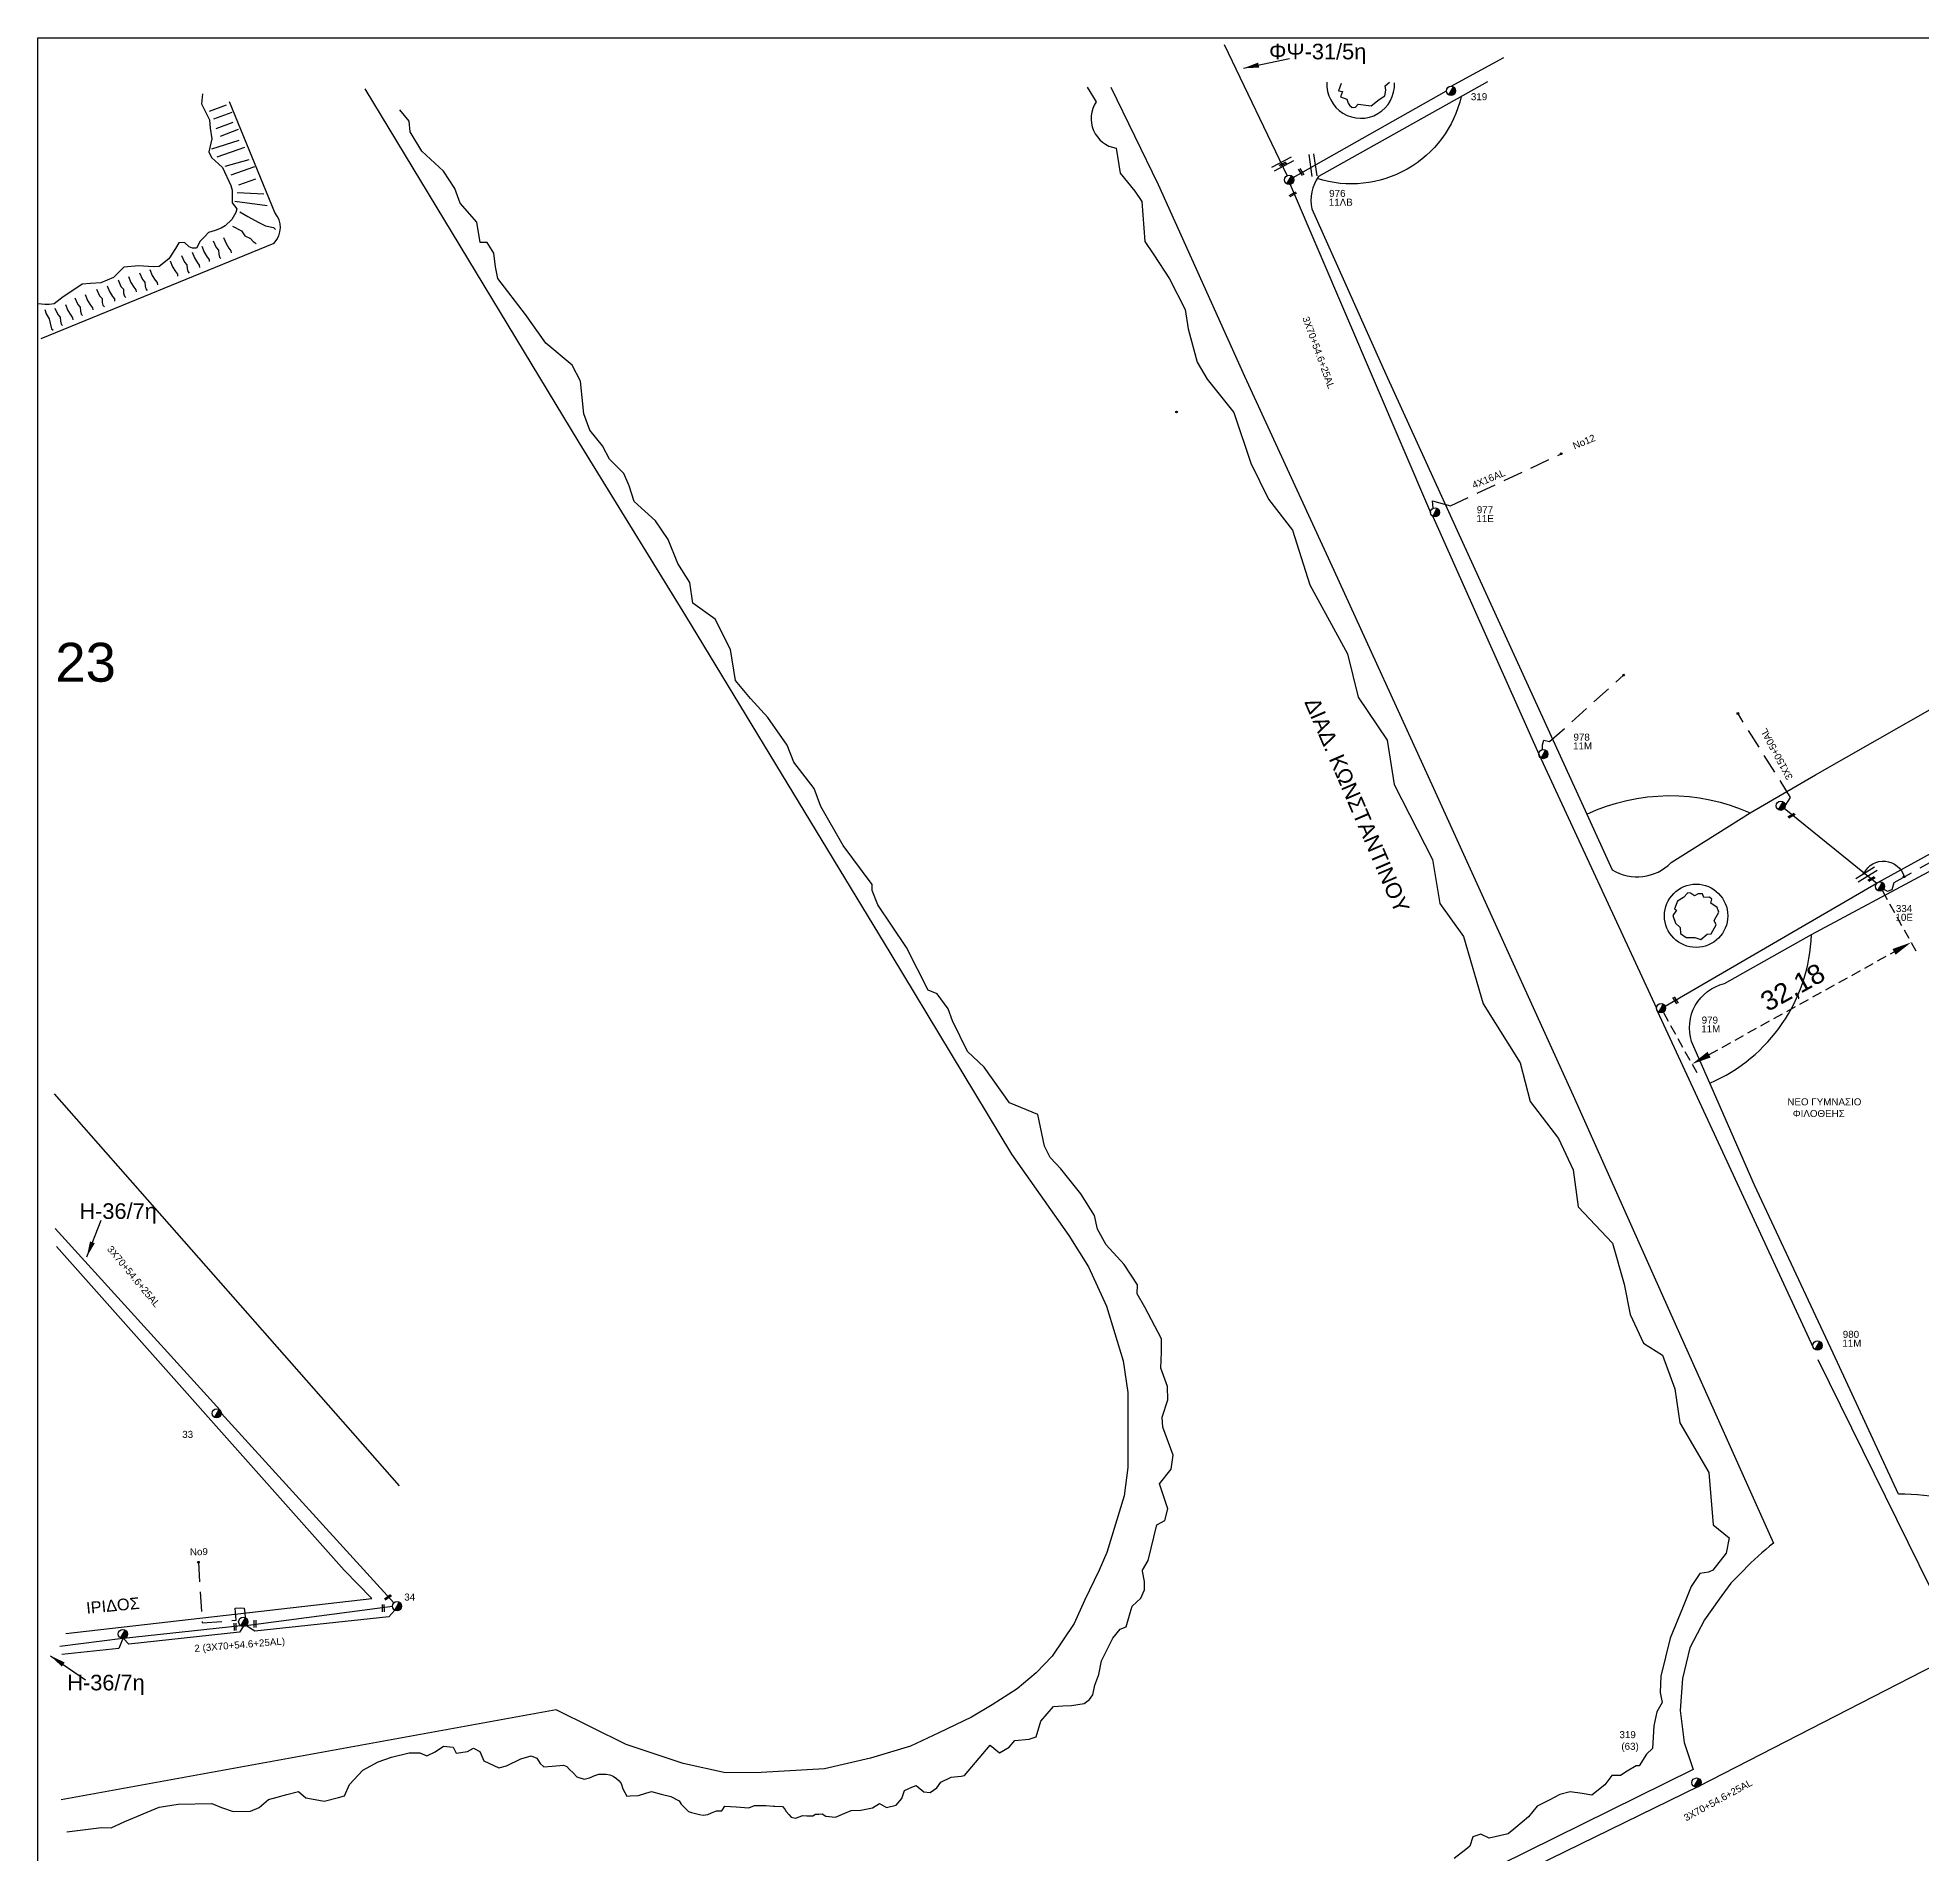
# Model space of a CAD drawing. Header units: millimetres. Extents: x 951 to 2109, y 727 to 2273.
# Drawn here: x 951.1 to 1193.2, y 1001.9 to 1235.2 of the extents above; entities that cross this region are included whole.
import ezdxf

# ---------------------------------------------------------------- set-up
doc = ezdxf.new("R2010")
doc.units = ezdxf.units.MM
doc.linetypes.add('DASHED', pattern=[19.05, 12.7, -6.35])
for name, color, linetype in [('Άγνωστα', 7, 'Continuous'), ('Γέφυρες Εναέριου Δικτύου', 7, 'Continuous'), ('Επιγραφές - Σχήματα', 7, 'Continuous'), ('Καλώδια ΧΤ   3x150+50AL', 7, 'DASHED'), ('Καλώδια ΧΤ   3x150AL+50XLPE', 7, 'DASHED'), ('Μηχανική τομή', 7, 'Continuous'), ('Στύλος ΦΜ', 7, 'Continuous'), ('Στύλος ΦΜ @ 1', 7, 'Continuous'), ('Συνδέσεις', 7, 'Continuous'), ('Συνεστραμμένα ΧΤ   3x70+54.6+25 AL', 7, 'SYN_LINE'), ('Τομή', 7, 'Continuous'), ('Υπόβαθρο ΔΕΗ', 7, 'Continuous'), ('Υπόγεια καλώδια Παροχών ΧΤ   4x16AL', 7, 'DASHED')]:
    doc.layers.add(name, color=color, linetype=linetype)
doc.styles.get("Standard").update_dxf_attribs({"font": 'arial.ttf'})
doc.linetypes.add('SYN_LINE', pattern='A,0.5,-0.0001,["/\\/\\/\\/",Standard,S=0.1,R=0,X=0,Y=-0.05],-0.25', length=0.7501)
doc.dimstyles.new('ISO-25', dxfattribs={"dimtxt": 2.5, "dimasz": 2.5, "dimexe": 1.25, "dimexo": 0.625, "dimtad": 1, "dimtxsty": 'Standard', "dimcen": 2.5, "dimadec": 0, "dimazin": 0, "dimtfac": 1, "dimtmove": 0, "dimatfit": 3, "dimfxl": 1, "dimarcsym": 0})

# ---------------------------------------------------------------- blocks, each defined once
blk = doc.blocks.new('ΥΠΑΡΧΩΝ ΤΣΙΜΕΝΤΕΝΙΟΣ ΣΤΥΛΟΣ')
at = {"layer": 'Στύλος ΦΜ'}
blk.add_hatch(color=7, dxfattribs=at).paths.add_polyline_path([(-1.3, -2.3, 0.574793), (2.6, 0, 0.268822), (1.3, 2.3)])
at = {"layer": 'Στύλος ΦΜ', "color": 7}
blk.add_line((-1.3, -2.3), (1.3, 2.3), dxfattribs=at)
blk.add_circle((0, 0), 2.62, dxfattribs=at)
at = {"layer": 'Στύλος ΦΜ', "flags": 4}
for tag, p in [('ΑΡΙΘΜΟΣ', (-4.7, 8.1)), ('ΤΥΠΟΣ', (-4.9, 3))]:
    blk.add_attdef(tag, p, '', height=4, dxfattribs=at)
blk = doc.blocks.new('ΜΗΧΑΝΙΚΗ ΤΟΜΗ')
at = {"layer": 'Μηχανική τομή', "ltscale": 40}
for p, q in [((-1.89, 0.78), (1.89, 0.78)), ((1.89, 0), (-1.89, 0))]:
    blk.add_line(p, q, dxfattribs=at)
blk = doc.blocks.new('_ΣΥΝΔΕΣΗ')
at = {"layer": 'Συνδέσεις', "linetype": 'SYN_LINE', "ltscale": 40}
blk.add_hatch(color=256, dxfattribs=at).paths.add_polyline_path([(0.5, 0, 1), (-0.5, 0, 1)])
at = {"layer": 'Συνδέσεις'}
blk.add_circle((0, 0), 0.5, dxfattribs=at)
blk = doc.blocks.new('ΤΟΜΗ')
at = {"layer": 'Τομή', "ltscale": 40}
for p, q in [((-5.68, 0), (5.68, 0)), ((5.68, -2.33), (-5.68, -2.33))]:
    blk.add_line(p, q, dxfattribs=at)
blk = doc.blocks.new('*D30')
at = {"layer": 'Defpoints', "color": 0, "linetype": 'DASHED', "ltscale": 0.1, "transparency": 16777216}
for p in [(1187.72, 1126.22), (1191.71, 1119.04), (1159.6, 1110.59)]:
    blk.add_point(p, dxfattribs=at)
at = {"layer": 'Συνεστραμμένα ΧΤ   3x70+54.6+25 AL', "color": 0, "linetype": 'DASHED', "lineweight": -2, "ltscale": 0.1, "transparency": 16777216}
for p, q in [((1188.03, 1125.67), (1192.32, 1117.95)), ((1165.77, 1104.63), (1189.53, 1117.83)), ((1159.9, 1110.04), (1164.19, 1102.32))]:
    blk.add_line(p, q, dxfattribs=at)
at = {"layer": 'Συνεστραμμένα ΧΤ   3x70+54.6+25 AL', "color": 0, "linetype": 'DASHED', "ltscale": 0.1, "transparency": 16777216}
for points in [[(1189.32, 1118.19), (1189.73, 1117.46), (1191.71, 1119.04)], [(1165.57, 1104.99), (1165.97, 1104.26), (1163.58, 1103.41)]]:
    blk.add_solid(points, dxfattribs=at)
at = {"layer": 'Συνεστραμμένα ΧΤ   3x70+54.6+25 AL', "color": 0, "linetype": 'DASHED', "ltscale": 0.1, "transparency": 16777216, "insert": (1176.61, 1113.09), "char_height": 2.5, "attachment_point": 5, "rotation": 29.0574}
blk.add_mtext('32,18', dxfattribs=at)

msp = doc.modelspace()

# ---------------------------------------------------------------- linework, layer by layer
at = {"layer": 'Άγνωστα', "color": 2, "linetype": 'DASHED', "ltscale": 0.2}
msp.add_lwpolyline([(1144.364, 1143.803), (1144.383, 1144.401), (1144.538, 1145.02), (1145.295, 1144.829), (1154.772, 1153.346)], dxfattribs=at)
at = {"layer": 'Άγνωστα', "color": 27, "linetype": 'DASHED', "ltscale": 0.2}
msp.add_lwpolyline([(971.757, 1039.422), (972.246, 1031.63), (976.597, 1031.971), (976.476, 1033.516), (977.102, 1033.565), (977.635, 1033.527), (977.705, 1032.912), (977.776, 1032.294)], dxfattribs=at)
at = {"layer": 'Γέφυρες Εναέριου Δικτύου'}
msp.add_lwpolyline([(1185.683, 1127.926, -0.6940877), (1190.82, 1127.469, -3.4397891)], format="xyb", dxfattribs=at)
at = {"layer": 'Επιγραφές - Σχήματα'}
msp.add_lwpolyline([(951.117, 1235.249), (1948.962, 1235.249), (1948.962, 730.759), (951.117, 730.759)], close=True, dxfattribs=at)
at = {"layer": 'Καλώδια ΧΤ   3x150+50AL', "color": 6, "ltscale": 0.2}
msp.add_lwpolyline([(1175.563, 1136.593), (1176.245, 1137.673), (1169.536, 1148.344)], dxfattribs=at)
at = {"layer": 'Καλώδια ΧΤ   3x150AL+50XLPE', "color": 6, "ltscale": 0.2}
msp.add_lwpolyline([(1188.188, 1125.858), (1188.695, 1125.61), (1189.273, 1125.829), (1189.532, 1126.754), (1207.47, 1136.707)], dxfattribs=at)
at = {"layer": 'Συνεστραμμένα ΧΤ   3x70+54.6+25 AL', "color": 6, "ltscale": 20}
for points in [[(1103.492, 1234.374), (1111.593, 1217.516)], [(1187.294, 1126.622), (1175.431, 1136.223)]]:
    msp.add_lwpolyline(points, dxfattribs=at)
at = {"layer": 'Συνεστραμμένα ΧΤ   3x70+54.6+25 AL', "color": 1, "ltscale": 20}
for points in [[(1132.634, 1229.008), (1139.415, 1232.713)], [(1112.343, 1217.304), (1132.045, 1228.419)]]:
    msp.add_lwpolyline(points, dxfattribs=at)
at = {"layer": 'Συνεστραμμένα ΧΤ   3x70+54.6+25 AL', "color": 2, "ltscale": 20}
for points in [[(1111.97, 1216.409), (1129.983, 1174.278)], [(1130.282, 1173.766), (1143.898, 1143.227)], [(1143.898, 1143.227), (1159.007, 1110.591)], [(1187.427, 1126.728), (1209.719, 1139)], [(1160.126, 1110.848), (1187.427, 1126.728)], [(1159.112, 1110.256), (1179.155, 1067.009)], [(1179.754, 1065.469), (1198.508, 1027.382)]]:
    msp.add_lwpolyline(points, dxfattribs=at)
at = {"layer": 'Συνεστραμμένα ΧΤ   3x70+54.6+25 AL', "color": 27, "ltscale": 20}
for points in [[(953.379, 1082.297), (974.55, 1058.943)], [(974.702, 1058.548), (996.876, 1034.221)], [(977.869, 1031.297), (996.678, 1033.78)], [(977.223, 1031.255), (962.118, 1029.612)], [(977.514, 1031.178), (977.017, 1030.423), (962.815, 1028.888), (962.118, 1029.612)], [(996.976, 1033.268), (996.198, 1032.412), (978.994, 1030.559), (977.869, 1031.297)], [(962.054, 1029.608), (953.957, 1028.598)]]:
    msp.add_lwpolyline(points, dxfattribs=at)
at = {"layer": 'Συνεστραμμένα ΧΤ   3x70+54.6+25 AL', "color": 27, "ltscale": 16}
msp.add_lwpolyline([(962.054, 1029.608), (961.555, 1028.361), (954.202, 1027.571)], dxfattribs=at)
at = {"layer": 'Συνεστραμμένα ΧΤ   3x70+54.6+25 AL', "color": 5, "ltscale": 20}
for points in [[(1198.008, 1027.871), (1164.428, 1010.599)], [(1164.428, 1010.599), (1113.104, 985.543)]]:
    msp.add_lwpolyline(points, dxfattribs=at)
at = {"layer": 'Υπόβαθρο ΔΕΗ'}
for points in [[(1137.32, 1229.575), (1115.629, 1217.429, 0.2159678), (1114.757, 1213.252), (1124.276, 1192.048), (1133.415, 1171.956), (1150.05, 1135.512, -0.2182843), (1171.036, 1135.684), (1179.438, 1140.552), (1203.022, 1154.006), (1251.39, 1181.993, 0.4171904), (1254.735, 1188.5), (1240.803, 1214.461), (1231.856, 1230.445)], [(1088.943, 1228.893), (1095.003, 1216.407), (1106.101, 1191.785), (1117.567, 1166.859), (1130.363, 1138.846), (1148.316, 1099.373), (1161.425, 1070.05), (1174.057, 1041.865, 0.0434775), (1170.238, 1038.412), (1168.567, 1036.721), (1167.087, 1034.668), (1165.178, 1032.021), (1163.297, 1028.429), (1162.342, 1024.473), (1162.046, 1020.383), (1162.58, 1016.289), (1163.709, 1012.804), (1060.604, 961.872), (1004.641, 934.083), (954.416, 968.718)], [(1085.88, 1228.909), (1087.055, 1227.017, 0.54214), (1089.62, 1221.053), (1090.143, 1217.857), (1092.021, 1215.534), (1092.909, 1214.209), (1093.325, 1209.083), (1094.459, 1207.357), (1096.472, 1204.276), (1098.467, 1200.355), (1098.867, 1197.859), (1100.011, 1193.553), (1101.319, 1191.384), (1104.724, 1187.105), (1106.908, 1180.577), (1109.169, 1175.953), (1112.284, 1172.009), (1114.496, 1164.964), (1118.028, 1158.458), (1119.332, 1156.094), (1120.714, 1150.521), (1124.437, 1145.024), (1125.347, 1139.332), (1130.232, 1129.707), (1131.212, 1124.023), (1134.216, 1119.785), (1136.738, 1111.132), (1141.505, 1103.555), (1142.804, 1098.612), (1146.435, 1093.863), (1148.297, 1089.836), (1148.976, 1085.058), (1153.376, 1080.387), (1154.853, 1075.137), (1155.654, 1071.227), (1157.367, 1067.57), (1159.787, 1066.006), (1161.388, 1061.679), (1162.011, 1057.335), (1165.731, 1050.964), (1166.296, 1044.248), (1168.333, 1042.566), (1167.949, 1040.59), (1166.267, 1038.412), (1165.677, 1038.136), (1164.602, 1037.982), (1163.461, 1036.29), (1162.338, 1033.51), (1160.782, 1029.66), (1159.564, 1024.784), (1159.507, 1022.679), (1159.738, 1021.41), (1159.074, 1020.199), (1158.67, 1018.41), (1158.513, 1015.497), (1157.726, 1014.791), (1156.81, 1013.282), (1156.408, 1013.282), (1155.236, 1012.607), (1154.384, 1012.013), (1153.292, 1012.013), (1152.377, 1010.825), (1150.722, 1009.509), (1149.489, 1009.726), (1147.947, 1009.933), (1146.614, 1009.606), (1145.3, 1008.921), (1143.711, 1008.092), (1142.568, 1006.703), (1140.949, 1005.355), (1139.982, 1004.549), (1137.542, 1003.987), (1136.447, 1004.498), (1135.443, 1004.133), (1135.059, 1002.958), (1134.53, 1002.546), (1133.034, 1001.378)], [(1133.937, 1227.681, -0.4377897), (1115.433, 1217.141, -0.6176623)], [(1116.698, 1229.525, 1.0571167), (1125.367, 1229.438, -1.0465937)], [(951.56, 1196.598), (981.506, 1208.869, 0.3841402), (981.561, 1212.787), (975.734, 1227.013)], [(1165.874, 1100.97, 0.2907208), (1178.916, 1120.041), (1208.97, 1136.149), (1228.399, 1146.792), (1251.529, 1159.85, -0.3411382), (1259.583, 1156.954), (1268.382, 1141.233), (1280.007, 1120.814), (1292.281, 1099.453), (1299.854, 1085.759, -0.3995976), (1298.605, 1081.107), (1286.257, 1074.829), (1267.282, 1065.444), (1243.669, 1053.731), (1213.608, 1038.73, 0.186328), (1190.098, 1048.183), (1181.724, 1066.264), (1171.601, 1087.844), (1165.874, 1100.97)], [(1150.05, 1135.512), (1153.312, 1128.35, 0.3496703), (1160.904, 1129.303), (1171.036, 1135.684)], [(1165.874, 1100.97), (1163.531, 1106.307, -0.4401035), (1167.749, 1113.745), (1178.916, 1120.041)]]:
    msp.add_lwpolyline(points, format="xyb", dxfattribs=at)
for points in [[(972.283, 1228.02), (972.174, 1226.74), (973.195, 1224.701), (973.282, 1223.61), (973.499, 1222.243), (973.108, 1220.595), (973.455, 1219.879), (974.867, 1218.577), (975.911, 1216.272), (976.103, 1215.65), (976.091, 1214.044), (976.713, 1213.278), (976.581, 1212.8), (976.053, 1211.885), (975.179, 1211.096), (974.676, 1210.785), (973.922, 1210.498), (973.06, 1210.235), (972.57, 1209.733), (972.001, 1209.126), (971.522, 1208.229), (970.984, 1208.217), (970.577, 1208.397), (969.954, 1208.923), (969.236, 1208.899), (968.817, 1208.157), (967.943, 1206.842), (966.731, 1205.87), (965.929, 1205.81), (964.121, 1205.954), (962.166, 1205.761), (961.496, 1205.091), (960.861, 1204.434), (959.205, 1203.773), (957.9, 1203.69), (956.835, 1203.582), (956.129, 1203.115), (954.388, 1201.951), (953.251, 1201.042), (952.605, 1200.994), (952.042, 1200.994), (951.192, 1201.042)], [(993.145, 1228.692), (1020.609, 1183.262), (1034.324, 1160.978), (1045.853, 1141.916), (1060.669, 1117.532), (1076.173, 1091.834), (1083.555, 1081.378), (1086.053, 1077.362), (1088.361, 1072.295), (1090.538, 1065.273), (1091.125, 1061.211), (1091.105, 1051.573), (1090.647, 1047.971), (1088.438, 1040.678), (1087.434, 1038.412), (1085.573, 1034.491), (1084.217, 1031.547), (1081.425, 1027.353), (1079.353, 1025.238), (1076.928, 1023.167), (1073.683, 1021.114), (1071.043, 1019.542), (1066.831, 1017.515), (1063.219, 1015.815), (1058.09, 1014.237), (1052.166, 1012.889), (1044.024, 1012.411), (1039.439, 1012.355), (1034.01, 1013.592), (1026.692, 1016.026), (1017.698, 1020.473), (954.116, 1008.917)], [(1118.54, 1229.366), (1118.161, 1228.429), (1118.698, 1228.351), (1118.436, 1227.671), (1119.235, 1227.344), (1119.431, 1226.847), (1119.601, 1226.572), (1119.915, 1226.297), (1120.36, 1226.337), (1120.7, 1226.703), (1122.389, 1226.494), (1123.397, 1227.291), (1124.13, 1227.788), (1124.261, 1228.508), (1124.182, 1229.083), (1124.719, 1229.515)], [(954.87, 1004.809), (959.302, 1005.335), (960.549, 1005.32), (962.322, 1006.115), (966.716, 1007.985), (969.172, 1008.336), (973.49, 1008.444), (974.732, 1007.904), (976.206, 1007.386), (978.46, 1007.439), (979.56, 1007.922), (980.741, 1008.968), (981.868, 1009.263), (983.104, 1009.587), (984.591, 1009.976), (985.571, 1009.156), (986.751, 1008.941), (987.92, 1008.729), (989.73, 1009.209), (990.506, 1009.416), (991.162, 1010.858), (992.867, 1012.735), (994.851, 1013.792), (996.57, 1014.374), (998.822, 1014.964), (1000.199, 1014.94), (1001.102, 1014.56), (1002.147, 1015.058), (1003.24, 1015.794), (1004.475, 1015.676), (1004.855, 1014.916), (1006.328, 1015.106), (1007.088, 1015.557), (1007.919, 1015.106), (1008.418, 1013.895), (1010.321, 1013.031), (1011.304, 1013.253), (1013.154, 1014.189), (1014.476, 1014.54), (1015.237, 1014.259), (1015.635, 1013.593), (1016.115, 1013.125), (1017.172, 1013.23), (1018.659, 1013.34), (1019.09, 1013.2), (1019.427, 1012.805), (1019.904, 1012.374), (1020.37, 1011.874), (1021.289, 1011.572), (1021.999, 1011.723), (1022.662, 1012.014), (1023.186, 1012.211), (1024.116, 1012.194), (1024.615, 1012.121), (1025.041, 1011.945), (1025.452, 1011.651), (1025.804, 1011.358), (1026.038, 1011.006), (1026.273, 1010.302), (1026.772, 1009.378), (1027.212, 1009.422), (1028.298, 1009.466), (1029.208, 1009.745), (1029.926, 1009.965), (1031.204, 1009.63), (1032.415, 1009.313), (1033.499, 1008.798), (1033.776, 1008.354), (1034.683, 1007.411), (1035.09, 1007.263), (1036.108, 1007.022), (1036.564, 1006.915), (1037.163, 1007.041), (1037.644, 1007.226), (1038.306, 1007.48), (1038.976, 1007.485), (1039.383, 1008.095), (1040.806, 1007.999), (1042.467, 1007.886), (1043.175, 1008.165), (1043.841, 1008.165), (1044.636, 1008.165), (1045.599, 1008.109), (1045.8, 1008.098), (1046.761, 1008.042), (1047.061, 1007.721), (1047.246, 1007.388), (1047.579, 1007.018), (1047.885, 1006.678), (1047.885, 1006.678), (1048.43, 1006.537), (1048.43, 1006.537), (1049.022, 1006.759), (1049.334, 1006.876), (1049.91, 1006.87), (1050.373, 1006.865), (1050.687, 1006.862), (1051.002, 1007.055), (1051.446, 1007.074), (1051.851, 1007.091), (1052.316, 1006.796), (1053.596, 1006.67), (1054.763, 1007.184), (1055.585, 1007.545), (1056.816, 1007.58), (1058.333, 1007.883), (1059.22, 1008.443), (1060.13, 1007.93), (1061.39, 1008.21), (1062.114, 1009.096), (1062.44, 1010.122), (1063.374, 1010.519), (1063.933, 1010.756), (1064.922, 1009.942), (1065.748, 1009.855), (1066.575, 1010.435), (1067.112, 1011.174), (1068.431, 1011.797), (1069.707, 1011.957), (1070.164, 1012.014), (1073.463, 1015.932), (1074.642, 1014.939), (1075.862, 1015.669), (1076.593, 1016.517), (1078.437, 1016.692), (1079.344, 1016.984), (1079.958, 1019.002), (1081.596, 1020.903), (1082.767, 1020.961), (1083.908, 1021.018), (1085.511, 1021.273), (1086.204, 1021.773), (1086.613, 1022.409), (1086.877, 1023.628), (1087.379, 1025.017), (1087.737, 1026.75), (1088.552, 1028.392), (1089.196, 1029.688), (1090.143, 1030.848), (1090.923, 1031.108), (1091.443, 1032.929), (1091.689, 1033.787), (1092.802, 1034.807), (1093.262, 1035.881), (1093.275, 1036.953), (1092.985, 1038.264), (1092.985, 1038.412), (1093.736, 1039.64), (1094.853, 1044.228), (1095.872, 1044.806), (1096.258, 1046.292), (1095.184, 1049.511), (1096.673, 1051.398), (1096.949, 1053.159), (1095.627, 1056.791), (1095.544, 1058.068), (1096.261, 1060.269), (1096.233, 1062.003), (1095.38, 1064.353), (1095.462, 1066.416), (1095.462, 1068.122), (1093.311, 1072.185), (1092.319, 1073.918), (1092.374, 1075.074), (1090.639, 1077.66), (1088.349, 1080.206), (1087.22, 1082.187), (1086.862, 1083.948), (1085.099, 1086.754), (1082.532, 1089.964), (1081.128, 1091.422), (1080.412, 1092.853), (1079.558, 1096.925), (1075.946, 1098.421), (1072.692, 1103.003), (1070.544, 1105.011), (1068.61, 1108.987), (1068.031, 1110.501), (1066.655, 1112.454), (1065.498, 1112.895), (1062.712, 1118.39), (1059.018, 1123.877), (1058.274, 1125.693), (1058.302, 1126.491), (1054.551, 1131.487), (1051.715, 1136.495), (1050.829, 1138.82), (1048.24, 1142.177), (1047.359, 1144.378), (1044.872, 1147.913), (1042.642, 1150.389), (1040.742, 1152.673), (1040.08, 1156.65), (1038.117, 1160.539), (1035.253, 1162.603), (1034.867, 1165.272), (1033.348, 1167.709), (1032.109, 1170.791), (1030.457, 1173.185), (1027.703, 1175.661), (1027.094, 1177.682), (1026.378, 1179.278), (1024.533, 1181.122), (1023.647, 1182.813), (1022.022, 1184.822), (1021.251, 1186.913), (1020.808, 1191.135), (1019.762, 1193.199), (1016.397, 1195.992), (1013.753, 1199.679), (1010.22, 1204.32), (1009.917, 1205.833), (1009.697, 1207.566), (1008.843, 1208.942), (1007.962, 1208.942), (1007.521, 1211.556), (1005.369, 1213.991), (1004.68, 1215.89), (1003.221, 1218.091), (1000.462, 1220.663), (998.947, 1223.139), (998.837, 1224.543), (997.625, 1226.001)], [(973.187, 1225.823), (975.373, 1226.604)], [(973.749, 1224.825), (976.091, 1225.698)], [(974.02, 1223.604), (976.206, 1224.384)], [(974.582, 1222.605), (976.924, 1223.479)], [(973.468, 1220.986), (976.986, 1222.106)], [(974.155, 1219.925), (977.704, 1221.201)], [(975.185, 1218.739), (978.266, 1219.609)], [(975.966, 1217.647), (978.985, 1218.704)], [(976.747, 1215.369), (980.181, 1215.212)], [(976.955, 1216.332), (979.141, 1217.112)], [(976.437, 1214.245), (980.587, 1213.683)], [(977.09, 1212.891), (978.12, 1212.299), (979.432, 1211.55), (980.369, 1211.081), (981.399, 1210.863), (981.649, 1210.613)], [(976.122, 1211.05), (977.277, 1210.426), (977.715, 1209.802), (978.433, 1209.459), (978.776, 1209.084), (979.182, 1208.803)], [(972.184, 1208.451), (972.497, 1207.702), (972.871, 1207.078), (973.121, 1206.766), (973.152, 1206.485)], [(973.652, 1209.138), (974.027, 1208.295), (974.339, 1207.952), (974.37, 1207.452), (974.464, 1207.078), (974.651, 1206.891)], [(974.995, 1209.575), (975.307, 1208.826), (975.682, 1208.201), (975.931, 1207.889), (975.963, 1207.609)], [(965.528, 1205.468), (965.84, 1204.719), (966.215, 1204.095), (966.465, 1203.783), (966.496, 1203.502)], [(968.125, 1206.579), (968.437, 1205.83), (968.812, 1205.205), (969.062, 1204.893), (969.093, 1204.613)], [(969.593, 1207.265), (969.967, 1206.423), (970.28, 1206.079), (970.311, 1205.58), (970.405, 1205.205), (970.592, 1205.018)], [(970.935, 1207.702), (971.248, 1206.953), (971.622, 1206.329), (971.872, 1206.017), (971.903, 1205.736)], [(958.69, 1202.94), (959.065, 1202.098), (959.377, 1201.754), (959.408, 1201.255), (959.502, 1200.881), (959.689, 1200.693)], [(960.033, 1203.377), (960.345, 1202.628), (960.719, 1202.004), (960.969, 1201.692), (961, 1201.411)], [(961.438, 1204.126), (961.812, 1203.284), (962.125, 1202.94), (962.156, 1202.441), (962.249, 1202.066), (962.437, 1201.879)], [(962.78, 1204.563), (963.093, 1203.814), (963.467, 1203.19), (963.717, 1202.878), (963.748, 1202.597)], [(964.185, 1205.031), (964.56, 1204.189), (964.872, 1203.845), (964.904, 1203.346), (964.997, 1202.971), (965.185, 1202.784)], [(953.325, 1200.524), (953.699, 1199.682), (954.011, 1199.338), (954.043, 1198.839), (954.136, 1198.464), (954.324, 1198.277)], [(954.667, 1200.961), (954.979, 1200.212), (955.354, 1199.588), (955.604, 1199.276), (955.635, 1198.995)], [(955.88, 1201.817), (956.254, 1200.974), (956.567, 1200.631), (956.598, 1200.132), (956.691, 1199.757), (956.879, 1199.57)], [(957.222, 1202.254), (957.535, 1201.505), (957.909, 1200.881), (958.159, 1200.568), (958.19, 1200.288)], [(952.044, 1200.337), (952.2, 1199.775), (952.606, 1199.12), (952.731, 1198.589), (952.887, 1197.84), (953.106, 1197.684)], [(1163.051, 1125.399), (1162.504, 1124.811), (1161.722, 1124.332), (1161.336, 1123.345), (1161.565, 1123.184), (1161.096, 1122.497), (1161.45, 1121.526), (1162.065, 1120.969), (1162.101, 1120.205), (1162.846, 1119.674), (1163.921, 1119.673), (1164.703, 1119.408), (1165.533, 1120.085), (1166.049, 1120.127), (1166.664, 1121.295), (1166.419, 1121.847), (1167.019, 1122.938), (1166.801, 1123.511), (1166.014, 1124.079), (1166.108, 1124.582), (1165.816, 1124.868), (1165.076, 1124.822), (1164.92, 1125.29), (1164.386, 1125.28), (1163.902, 1125.041), (1163.386, 1125.364), (1163.051, 1125.399)], [(953.232, 1099.585), (997.56, 1049.255)], [(954.74, 1030.284), (994.021, 1034.779), (990.458, 1038.412), (953.546, 1079.999)]]:
    msp.add_lwpolyline(points, dxfattribs=at)
msp.add_circle((1164.104, 1122.455), 4.066, dxfattribs=at)
at = {"layer": 'Υπόγεια καλώδια Παροχών ΧΤ   4x16AL', "color": 2, "ltscale": 0.2}
msp.add_lwpolyline([(1130.325, 1174.813), (1130.262, 1175.771), (1132.545, 1175.124), (1146.804, 1181.806)], dxfattribs=at)

# ---------------------------------------------------------------- block references
at = {"layer": 'Μηχανική τομή'}
for p, xscale, yscale, zscale, rotation in [((1111.077, 1218.92), 0.2500000000000022, 0.2500000000000022, 0.2500000000000022, 27.82746347654749), ((1113.296, 1217.947), 0.2500000000000266, 0.2500000000000266, 0.2500000000000266, 302.4315555096607), ((1112.356, 1215.043), 0.2500000000000022, 0.2500000000000022, 0.2500000000000022, 27.82746347654749), ((1176.405, 1135.249), 0.2500000000000085, 0.2500000000000085, 0.2500000000000085, 30.72872752432393), ((1186.674, 1127.108), 0.2500000000000085, 0.2500000000000085, 0.2500000000000085, 30.72872752432393), ((1161.378, 1111.544), 0.2500000000000266, 0.2500000000000266, 0.2500000000000266, 302.4315555096607), ((995.397, 1033.507), 0.2499999999999998, 0.2499999999999998, 0.2499999999999998, 270.8358641693102), ((996.044, 1035), 0.2499999999999998, 0.2499999999999998, 0.2499999999999998, 214.2716441213857), ((976.374, 1031.116), 0.2499999999999998, 0.2499999999999998, 0.2499999999999998, 270.8358641693102), ((978.933, 1031.493), 0.2499999999999998, 0.2499999999999998, 0.2499999999999998, 270.8358641693102)]:
    msp.add_blockref('ΜΗΧΑΝΙΚΗ ΤΟΜΗ', p, dxfattribs=dict(at, xscale=xscale, yscale=yscale, zscale=zscale, rotation=rotation))
at = {"layer": 'Στύλος ΦΜ @ 1', "ltscale": 40}
ref = msp.add_blockref('ΥΠΑΡΧΩΝ ΤΣΙΜΕΝΤΕΝΙΟΣ ΣΤΥΛΟΣ', (1132.634, 1228.419), dxfattribs=dict(at, xscale=0.2249999999999091, yscale=0.2249999999999091, zscale=0.2249999999999091))
ref.add_attrib('ΤΥΠΟΣ', '319', (1135.18, 1227.221), dxfattribs={"layer": 'Στύλος ΦΜ', "height": 0.9, "flags": 4})
ref = msp.add_blockref('ΥΠΑΡΧΩΝ ΤΣΙΜΕΝΤΕΝΙΟΣ ΣΤΥΛΟΣ', (1111.848, 1216.985), dxfattribs=dict(at, xscale=0.2249999999999091, yscale=0.2249999999999091, zscale=0.2249999999999091))
ref.add_attrib('ΤΥΠΟΣ', '11ΛB', (1116.929, 1213.666), dxfattribs={"layer": 'Στύλος ΦΜ', "height": 0.9, "flags": 4})
ref.add_attrib('ΑΡΙΘΜΟΣ', '976', (1116.983, 1214.798), dxfattribs={"layer": 'Στύλος ΦΜ', "height": 0.9, "flags": 4})
ref = msp.add_blockref('ΥΠΑΡΧΩΝ ΤΣΙΜΕΝΤΕΝΙΟΣ ΣΤΥΛΟΣ', (1130.572, 1174.278), dxfattribs=dict(at, xscale=0.2249999999999091, yscale=0.2249999999999091, zscale=0.2249999999999091))
ref.add_attrib('ΤΥΠΟΣ', '11E', (1135.886, 1173.032), dxfattribs={"layer": 'Στύλος ΦΜ', "height": 0.9, "flags": 4})
ref.add_attrib('ΑΡΙΘΜΟΣ', '977', (1135.939, 1174.163), dxfattribs={"layer": 'Στύλος ΦΜ', "height": 0.9, "flags": 4})
ref = msp.add_blockref('ΥΠΑΡΧΩΝ ΤΣΙΜΕΝΤΕΝΙΟΣ ΣΤΥΛΟΣ', (1144.487, 1143.227), dxfattribs=dict(at, xscale=0.2249999999999091, yscale=0.2249999999999091, zscale=0.2249999999999091))
ref.add_attrib('ΤΥΠΟΣ', '11M', (1148.3, 1143.823), dxfattribs={"layer": 'Στύλος ΦΜ', "height": 0.9, "flags": 4})
ref.add_attrib('ΑΡΙΘΜΟΣ', '978', (1148.354, 1144.954), dxfattribs={"layer": 'Στύλος ΦΜ', "height": 0.9, "flags": 4})
at = {"layer": 'Στύλος ΦΜ @ 1', "ltscale": 40, "xscale": 0.2249999999999091, "yscale": 0.2249999999999091, "zscale": 0.2249999999999091}
for p in [(1174.974, 1136.593), (977.514, 1031.767), (962.054, 1030.197)]:
    msp.add_blockref('ΥΠΑΡΧΩΝ ΤΣΙΜΕΝΤΕΝΙΟΣ ΣΤΥΛΟΣ', p, dxfattribs=at)
at = {"layer": 'Στύλος ΦΜ @ 1', "ltscale": 40}
ref = msp.add_blockref('ΥΠΑΡΧΩΝ ΤΣΙΜΕΝΤΕΝΙΟΣ ΣΤΥΛΟΣ', (1187.723, 1126.219), dxfattribs=dict(at, xscale=0.2249999999999091, yscale=0.2249999999999091, zscale=0.2249999999999091))
ref.add_attrib('ΤΥΠΟΣ', '10E', (1189.71, 1121.812), dxfattribs={"layer": 'Στύλος ΦΜ', "height": 0.9, "flags": 4})
ref.add_attrib('ΑΡΙΘΜΟΣ', '334', (1189.763, 1122.943), dxfattribs={"layer": 'Στύλος ΦΜ', "height": 0.9, "flags": 4})
ref = msp.add_blockref('ΥΠΑΡΧΩΝ ΤΣΙΜΕΝΤΕΝΙΟΣ ΣΤΥΛΟΣ', (1159.596, 1110.591), dxfattribs=dict(at, xscale=0.2249999999999091, yscale=0.2249999999999091, zscale=0.2249999999999091))
ref.add_attrib('ΤΥΠΟΣ', '11M', (1164.766, 1107.483), dxfattribs={"layer": 'Στύλος ΦΜ', "height": 0.9, "flags": 4})
ref.add_attrib('ΑΡΙΘΜΟΣ', '979', (1164.819, 1108.614), dxfattribs={"layer": 'Στύλος ΦΜ', "height": 0.9, "flags": 4})
ref = msp.add_blockref('ΥΠΑΡΧΩΝ ΤΣΙΜΕΝΤΕΝΙΟΣ ΣΤΥΛΟΣ', (1179.69, 1067.256), dxfattribs=dict(at, xscale=0.2249999999999091, yscale=0.2249999999999091, zscale=0.2249999999999091))
ref.add_attrib('ΤΥΠΟΣ', '11M', (1182.889, 1067.115), dxfattribs={"layer": 'Στύλος ΦΜ', "height": 0.9, "flags": 4})
ref.add_attrib('ΑΡΙΘΜΟΣ', '980', (1182.942, 1068.246), dxfattribs={"layer": 'Στύλος ΦΜ', "height": 0.9, "flags": 4})
ref = msp.add_blockref('ΥΠΑΡΧΩΝ ΤΣΙΜΕΝΤΕΝΙΟΣ ΣΤΥΛΟΣ', (974.113, 1058.548), dxfattribs=dict(at, xscale=0.2249999999999091, yscale=0.2249999999999091, zscale=0.2249999999999091))
ref.add_attrib('ΤΥΠΟΣ', '33', (969.681, 1055.398), dxfattribs={"layer": 'Στύλος ΦΜ', "height": 0.9, "flags": 4})
ref = msp.add_blockref('ΥΠΑΡΧΩΝ ΤΣΙΜΕΝΤΕΝΙΟΣ ΣΤΥΛΟΣ', (997.267, 1033.78), dxfattribs=dict(at, xscale=0.2249999999999091, yscale=0.2249999999999091, zscale=0.2249999999999091))
ref.add_attrib('ΤΥΠΟΣ', '34', (998.195, 1034.504), dxfattribs={"layer": 'Στύλος ΦΜ', "height": 0.9, "flags": 4})
ref = msp.add_blockref('ΥΠΑΡΧΩΝ ΤΣΙΜΕΝΤΕΝΙΟΣ ΣΤΥΛΟΣ', (1164.161, 1011.123), dxfattribs=dict(at, xscale=0.2249999999999091, yscale=0.2249999999999091, zscale=0.2249999999999091))
ref.add_attrib('ΤΥΠΟΣ', '319', (1154.265, 1016.827), dxfattribs={"layer": 'Στύλος ΦΜ', "height": 0.9, "flags": 4})
ref.add_attrib('ΑΡΙΘΜΟΣ', '(63)', (1154.506, 1015.333), dxfattribs={"layer": 'Στύλος ΦΜ', "height": 0.9, "flags": 4})
at = {"layer": 'Συνδέσεις', "xscale": 0.2249999999999091, "yscale": 0.2249999999999091, "zscale": 0.2249999999999091}
for p in [(1097.382, 1187.173), (1146.786, 1181.805), (1154.802, 1153.38), (1169.477, 1148.442), (1185.683, 1127.929), (1190.821, 1127.471), (971.758, 1039.425)]:
    msp.add_blockref('_ΣΥΝΔΕΣΗ', p, dxfattribs=at)
at = {"layer": 'Τομή'}
for p, xscale, yscale, zscale, rotation in [((1110.877, 1219.286), 0.2499999999999752, 0.2499999999999752, 0.2499999999999752, 28.18135832863171), ((1115.174, 1218.918), 0.2499999999999229, 0.2499999999999229, 0.2499999999999229, 278.1367563291084), ((1185.825, 1128.015), 0.2499999999999822, 0.2499999999999822, 0.2499999999999822, 31.98529109040508)]:
    msp.add_blockref('ΤΟΜΗ', p, dxfattribs=dict(at, xscale=xscale, yscale=yscale, zscale=zscale, rotation=rotation))

# ---------------------------------------------------------------- texts
at = {"layer": 'Επιγραφές - Σχήματα', "color": 7, "width": 84.18588, "attachment_point": 1}
for s, insert, char_height in [('ΦΨ-31/5η', (1109.261, 1234.47), 2), ('ΝΕΟ ΓΥΜΝΑΣΙΟ\\P  ΦΙΛΟΘΕΗΣ', (1175.826, 1099.013), 0.9), ('Η-36/7η', (956.474, 1085.526), 2), ('Η-36/7η', (954.919, 1024.968), 2)]:
    msp.add_mtext(s, dxfattribs=dict(at, insert=insert, char_height=char_height))
for s, insert, char_height, rotation in [('No12', (1148.142, 1183.187), 0.9, 22.49993), ('ΔΙΑΔ. ΚΩΝΣΤΑΝΤΙΝΟΥ', (1115.602, 1150.713), 2, 293.29582), ('ΙΡΙΔΟΣ', (957.278, 1034.291), 1.5, 5.43746)]:
    msp.add_mtext(s, dxfattribs=dict(at, insert=insert, char_height=char_height, rotation=rotation))
at = {"layer": 'Επιγραφές - Σχήματα', "ltscale": 0.2, "insert": (953.387, 1157.523), "char_height": 5, "width": 18.107, "attachment_point": 1}
msp.add_mtext('23', dxfattribs=at)
at = {"layer": 'Επιγραφές - Σχήματα', "insert": (970.65, 1041.187), "char_height": 0.9, "attachment_point": 1, "rotation": 1.79368}
msp.add_mtext_dynamic_manual_height_columns('No9', width=11.38328, gutter_width=12.5, heights=[1.708], dxfattribs=at)
at = {"layer": 'Καλώδια ΧΤ   3x150+50AL', "color": 7, "insert": (1175.774, 1139.795), "char_height": 0.9, "width": 84.18588, "attachment_point": 1, "rotation": 118.21788}
msp.add_mtext('3X150+50AL', dxfattribs=at)
at = {"layer": 'Συνεστραμμένα ΧΤ   3x70+54.6+25 AL', "color": 7, "char_height": 0.9, "width": 84.18588, "attachment_point": 1}
for s, insert, rotation in [('3X70+54.6+25AL', (1114.358, 1199.551), 290.15807), ('3X70+54.6+25AL', (960.652, 1080.188), 309.74986), ('2 (3X70+54.6+25AL)', (971.205, 1028.794), 4.74564), ('3X70+54.6+25AL', (1162.405, 1006.912), 28.72166)]:
    msp.add_mtext(s, dxfattribs=dict(at, insert=insert, rotation=rotation))
at = {"layer": 'Υπόγεια καλώδια Παροχών ΧΤ   4x16AL', "color": 7, "insert": (1135.217, 1178.14), "char_height": 0.9, "width": 84.18588, "attachment_point": 1, "rotation": 22.49993}
msp.add_mtext('4X16AL', dxfattribs=at)

# ---------------------------------------------------------------- dimensions: what is measured, and where the dimension line sits
at = {"layer": 'Συνεστραμμένα ΧΤ   3x70+54.6+25 AL', "linetype": 'DASHED', "ltscale": 0.1}
dim = msp.add_aligned_dim(p1=(1159.597, 1110.59), p2=(1187.725, 1126.218), distance=-8.21, dimstyle='ISO-25', dxfattribs=at)
dim.commit()
dim.dimension.update_dxf_attribs({"geometry": '*D30', "text_midpoint": (1176.615, 1113.088)})

# ---------------------------------------------------------------- leaders
at = {"layer": 'Επιγραφές - Σχήματα', "ltscale": 40}
for points in [[(1105.967, 1231.32), (1111.871, 1232.566)], [(957.419, 1078.651), (959.256, 1083.374)], [(952.752, 1027.416), (957.274, 1024.308)]]:
    msp.add_leader(points, dimstyle='ISO-25', override={"dimasz": 2, "dimtad": 0}, dxfattribs=at)

doc.saveas('drawing.dxf')
